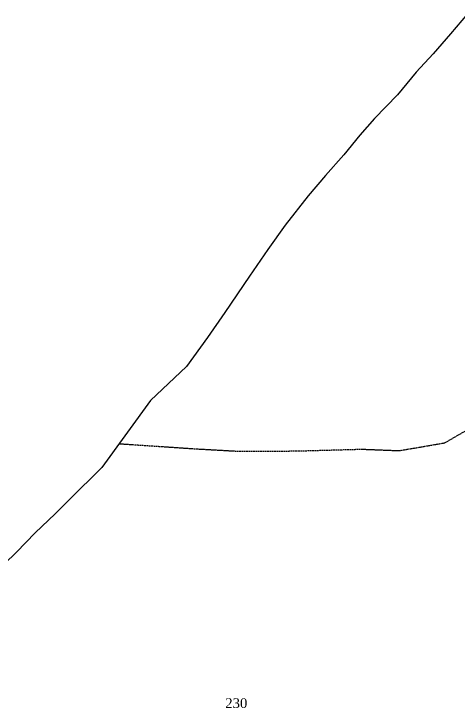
# Model space of a CAD drawing. Header units: inches. Extents: x -177 to 675, y 4 to 740.
# Drawn here: x 180.9 to 295.3, y 302.7 to 481.1 of the extents above; entities that cross this region are included whole.
import ezdxf

# ---------------------------------------------------------------- set-up
doc = ezdxf.new("R2010")
doc.units = ezdxf.units.IN
doc.header["$MEASUREMENT"] = 0
doc.linetypes.add('ACAD_ISO07W100', pattern=[3, 0, -3])
doc.linetypes.add('BORDER', pattern=[1.75, 0.5, -0.25, 0.5, -0.25, 0, -0.25])
doc.layers.add('FOOTPATH', color=150, linetype='ACAD_ISO07W100', lineweight=30)
doc.layers.add('VILL_BOUNDARY', color=6, linetype='BORDER', lineweight=30)
doc.layers.add('SURVEY_NO', color=7, linetype='Continuous')
doc.styles.get("Standard").update_dxf_attribs({"font": 'TIMES.TTF', "height": 400})

msp = doc.modelspace()

# ---------------------------------------------------------------- linework, layer by layer
at = {"layer": 'FOOTPATH', "ltscale": 0.0003}
msp.add_lwpolyline([(207.93, 370.66), (227.76, 369.34), (237.93, 368.77), (253.3, 368.79), (270.23, 369.26), (279.93, 368.88), (291.61, 370.89), (307.5, 379.99)], dxfattribs=at)
at = {"layer": 'VILL_BOUNDARY', "linetype": 'ByBlock'}
msp.add_lwpolyline([(297.44, 481.06), (293.06, 475.95), (288.62, 470.79), (284.27, 466.07), (279.47, 460.31), (273.58, 454.22), (269.77, 449.94), (265.65, 444.88), (260.98, 439.57), (256.54, 434.35), (250.57, 426.79), (246.11, 420.53), (241.45, 413.71), (235.1, 404.33), (230.59, 397.98), (225.23, 390.47), (216.02, 381.74), (203.47, 364.55), (195.08, 356.28), (191.47, 352.68), (186.33, 347.8), (181.54, 342.78), (178.47, 339.78)], dxfattribs=at)

# ---------------------------------------------------------------- texts
at = {"layer": 'SURVEY_NO'}
msp.add_text('230', height=2.5, dxfattribs=at).set_placement((235.2, 302.78))

doc.saveas('drawing.dxf')
